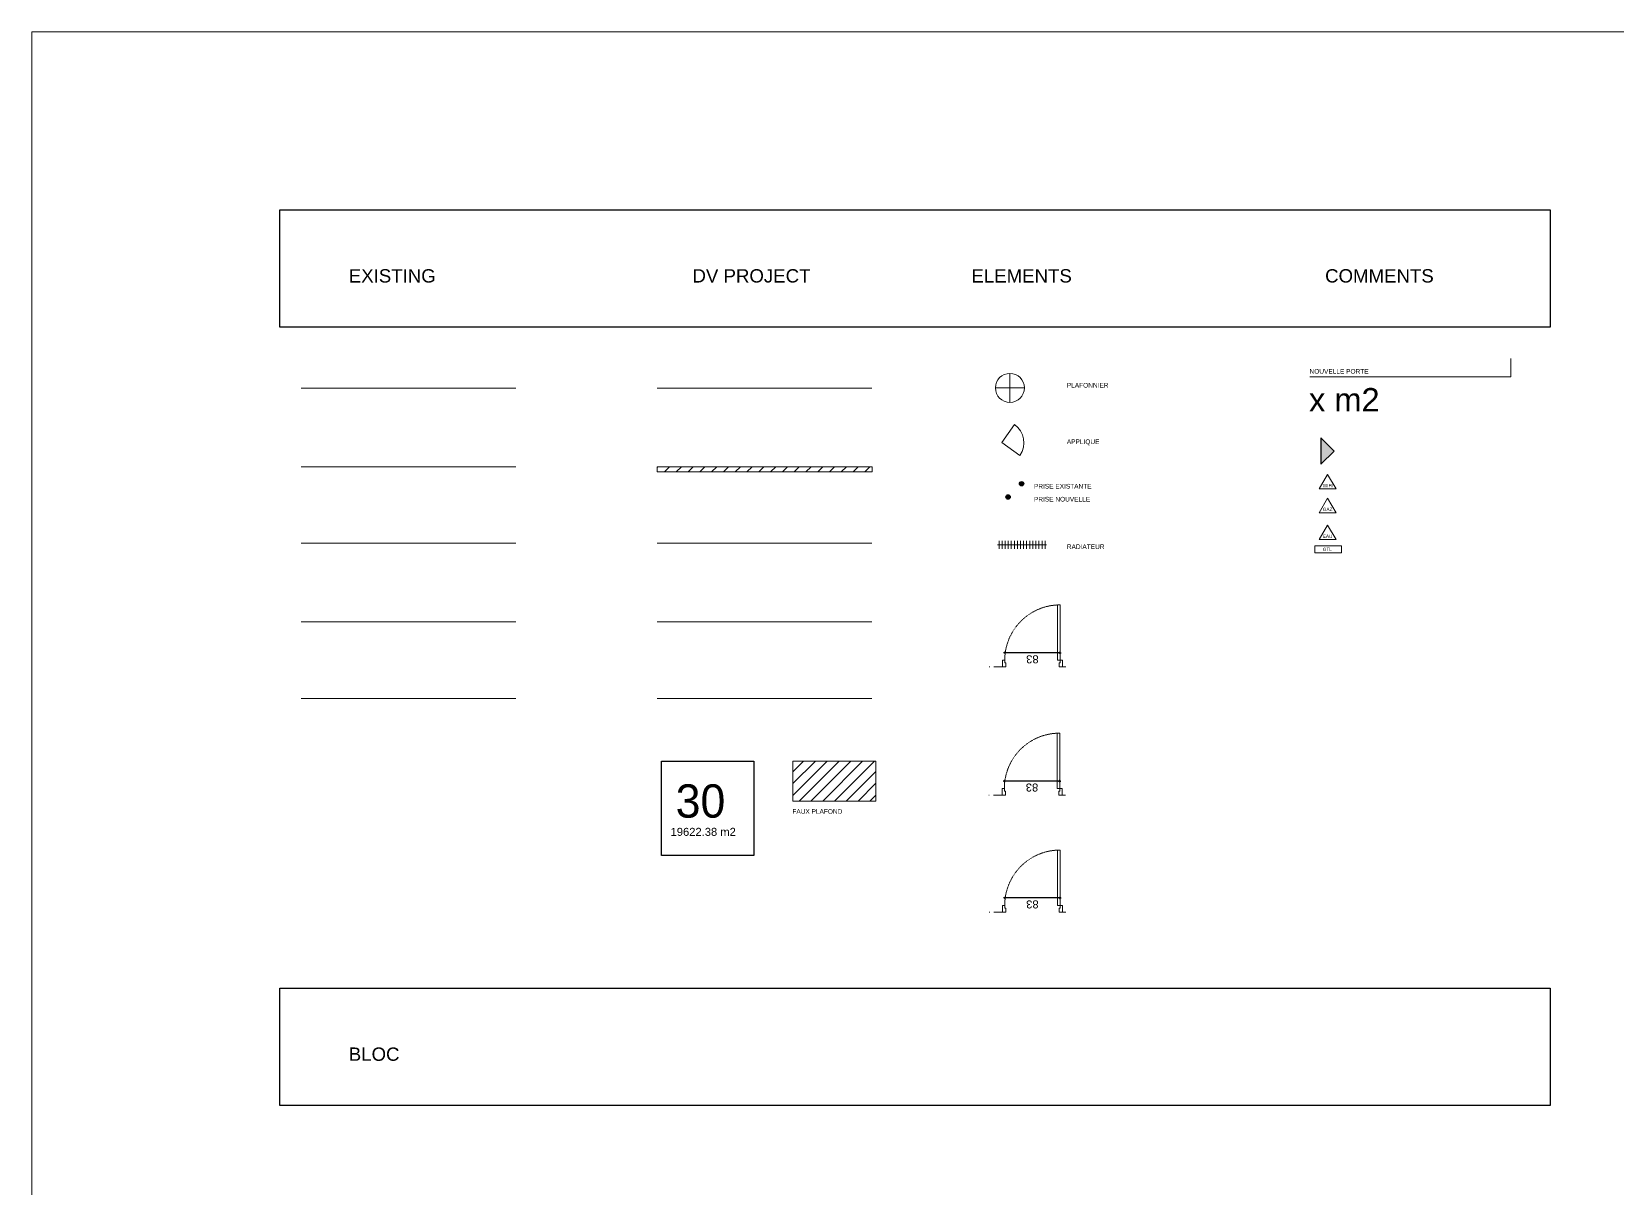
# Model space of a CAD drawing. Header units: millimetres. Extents: x -14819 to 43195, y -10328 to 20814.
# Drawn here: x 13033 to 15411, y 18263 to 19998 of the extents above; entities that cross this region are included whole.
import ezdxf
from ezdxf.enums import TextEntityAlignment as Align

# ---------------------------------------------------------------- set-up
doc = ezdxf.new("R2010")
doc.units = ezdxf.units.MM
doc.set_wipeout_variables(frame=1)
doc.header["$PDMODE"] = 3
doc.linetypes.add('CACHE2', pattern=[0.1875, 0.125, -0.0625])
doc.linetypes.add('CACHEX2', pattern=[19.05, 12.7, -6.35])
for name, color, linetype in [('DEMOLISH', 51, 'Continuous'), ('DV_Annotation', 8, 'Continuous'), ('DV_Bulkhead', 40, 'Continuous'), ('DV_Ceilings', 8, 'Continuous'), ('DV_Dimensionss', 7, 'Continuous'), ('DV_Doors', 20, 'Continuous'), ('DV_Electricity', 10, 'Continuous'), ('DV_Plumbery', 160, 'Continuous'), ('DV_Text', 10, 'Continuous'), ('DV_Walls', 40, 'Continuous'), ('EX_Dimensions', 7, 'Continuous'), ('EX_Doors', 254, 'Continuous'), ('EX_Electricity', 254, 'Continuous'), ('EX_Plumbery', 254, 'Continuous'), ('EX_Walls', 255, 'Continuous'), ('EX_Windows', 255, 'Continuous')]:
    doc.layers.add(name, color=color, linetype=linetype)
doc.layers.add('DV_Info', color=20, linetype='Continuous', lineweight=15)
doc.layers.add('DV_Surface', color=241, linetype='Continuous', plot=False)
doc.styles.add('DESIGNATION', font='arial.ttf', dxfattribs={"height": 0.1})
doc.styles.get("Standard").update_dxf_attribs({"font": 'arial.ttf'})
doc.dimstyles.new('AD-50-INT', dxfattribs={"dimscale": 0.6, "dimtxt": 20, "dimasz": 0.7, "dimexe": 0.18, "dimexo": 0.0625, "dimgap": 6, "dimtad": 1, "dimtoh": 1, "dimdec": 1, "dimzin": 12, "dimdsep": 46, "dimtxsty": 'Standard', "dimblk1": 'OB', "dimblk2": 'OB', "dimsah": 1, "dimcen": -9, "dimse1": 1, "dimse2": 1, "dimclrd": 256, "dimclre": 256, "dimclrt": 256, "dimadec": 0, "dimazin": 0, "dimtfac": 1, "dimtdec": 3, "dimtofl": 0, "dimtmove": 0, "dimatfit": 3, "dimldrblk": 'OB', "dimfxl": 1, "dimtolj": 1, "dimtzin": 0, "dimarcsym": 0})

# ---------------------------------------------------------------- blocks, each defined once
blk = doc.blocks.new('elec applique')
at = {"lineweight": 5}
for points in [[(-0.1033, 0), (0, 0)], [(0, -0.1033), (0, 0)]]:
    blk.add_lwpolyline(points, dxfattribs=at)
blk.add_arc((0, 0), 0.1033, 180, 270, dxfattribs=at)
blk = doc.blocks.new('suspension')
at = {"layer": 'DV_Electricity', "lineweight": 5}
for points in [[(-0.218, 0.001), (0.218, 0.001)], [(0, 0.219), (0, -0.219)]]:
    blk.add_lwpolyline(points, dxfattribs=at)
blk.add_circle((0, 0.001), 0.218, dxfattribs=at)
blk = doc.blocks.new('entrance')
h = blk.add_hatch(color=256)
h.dxf.hatch_style = 1
h.paths.add_polyline_path([(-0.2, 0.198), (-0.2, -0.195), (0, 0)])
blk.add_lwpolyline([(-0.2, 0.198), (-0.2, -0.195), (0, 0), (-0.2, 0.198)])
blk = doc.blocks.new('Prise elec')
at = {"lineweight": 30, "transparency": 33554687}
h = blk.add_hatch(color=256, dxfattribs=at)
h.dxf.hatch_style = 1
edge = h.paths.add_edge_path()
edge.add_arc((0, 0), 3.3, 0, 360)
at = {"lineweight": 30}
blk.add_circle((0, 0), 3.3, dxfattribs=at)
blk = doc.blocks.new('elec existant')
at = {"layer": 'DV_Annotation', "lineweight": 30, "transparency": 33554687}
h = blk.add_hatch(color=256, dxfattribs=at)
h.dxf.hatch_style = 1
edge = h.paths.add_edge_path()
edge.add_arc((0, 0), 3.3, 0, 360)
at = {"lineweight": 30}
blk.add_circle((0, 0), 3.3, dxfattribs=at)
blk = doc.blocks.new('OB')
for p, q in [((-15, 0), (15, 0)), ((0, -15), (0, 15))]:
    blk.add_line(p, q)
at = {"const_width": 0.5}
blk.add_lwpolyline([(-11, -11), (11, 11)], dxfattribs=at)
blk = doc.blocks.new('*D938')
at = {"layer": 'Defpoints', "color": 0, "transparency": 16777216}
for p in [(-6.5, -3), (76.5, -3), (76.5, -18.2)]:
    blk.add_point(p, dxfattribs=at)
at = {"layer": 'DV_Annotation', "lineweight": -2, "transparency": 16777216}
blk.add_line((-6.4, -18.2), (76.4, -18.2), dxfattribs=at)
at = {"layer": 'DV_Annotation', "lineweight": -2, "transparency": 16777216, "xscale": 0.12, "yscale": 0.12, "zscale": 0.12, "rotation": 180}
blk.add_blockref('OB', (-6.5, -18.2), dxfattribs=at)
at = {"layer": 'DV_Annotation', "lineweight": -2, "transparency": 16777216, "xscale": 0.12, "yscale": 0.12, "zscale": 0.12}
blk.add_blockref('OB', (76.5, -18.2), dxfattribs=at)
at = {"layer": 'DV_Annotation', "lineweight": 5, "transparency": 16777216, "insert": (35, -8.5), "char_height": 12, "attachment_point": 5}
blk.add_mtext('\\A1;83', dxfattribs=at)
blk = doc.blocks.new('HEAT')
at = {"lineweight": 5}
for p, q in [((42695, 6819), (42695, 6859)), ((42710.1, 6819), (42710.1, 6859)), ((42725.1, 6819), (42725.1, 6859)), ((42740.2, 6819), (42740.2, 6859)), ((42755.3, 6819), (42755.3, 6859)), ((42770.4, 6819), (42770.4, 6859)), ((42785.5, 6819), (42785.5, 6859)), ((42800.5, 6819), (42800.5, 6859)), ((42815.6, 6819), (42815.6, 6859)), ((42830.7, 6819), (42830.7, 6859)), ((42845.8, 6819), (42845.8, 6859)), ((42860.9, 6819), (42860.9, 6859)), ((42875.9, 6819), (42875.9, 6859)), ((42891, 6819), (42891, 6859)), ((42906.1, 6819), (42906.1, 6859)), ((42921.2, 6819), (42921.2, 6859)), ((42687.4, 6839), (42928.7, 6839))]:
    blk.add_line(p, q, dxfattribs=at)
blk.add_lwpolyline([(42687.4, 6839), (42928.7, 6839)], dxfattribs=at)
blk = doc.blocks.new('GTL')
at = {"lineweight": 5}
blk.add_lwpolyline([(0, 0.106), (0.399, 0.106), (0.399, 0), (0, 0)], close=True, dxfattribs=at)
at = {"lineweight": 5, "insert": (0.12, 0.077), "char_height": 0.05, "attachment_point": 1}
blk.add_mtext_dynamic_manual_height_columns('GTL', width=0.78081, gutter_width=1, heights=[0], dxfattribs=at)
blk = doc.blocks.new('Arrivée eau')
at = {"lineweight": 15}
blk.add_lwpolyline([(-0.127, -0.219), (0, 0), (0.127, -0.219), (-0.127, -0.219)], dxfattribs=at)
at = {"lineweight": 5, "insert": (-0.071, -0.142), "char_height": 0.05, "attachment_point": 1}
blk.add_mtext_dynamic_manual_height_columns('EAU', width=0.78081, gutter_width=1, heights=[0], dxfattribs=at)
blk = doc.blocks.new('Arrivée gaz')
at = {"lineweight": 15}
blk.add_lwpolyline([(-0.127, -0.219), (0, 0), (0.127, -0.219), (-0.127, -0.219)], dxfattribs=at)
at = {"lineweight": 5, "insert": (-0.071, -0.142), "char_height": 0.05, "attachment_point": 1}
blk.add_mtext_dynamic_manual_height_columns('GAZ', width=0.78081, gutter_width=1, heights=[0], dxfattribs=at)
blk = doc.blocks.new('Wifi')
at = {"lineweight": 15}
blk.add_lwpolyline([(-0.127, -0.219), (0, 0), (0.127, -0.219), (-0.127, -0.219)], dxfattribs=at)
at = {"lineweight": 5, "insert": (-0.071, -0.142), "char_height": 0.05, "attachment_point": 1}
blk.add_mtext_dynamic_manual_height_columns('WIFI', width=0.78081, gutter_width=1, heights=[0], dxfattribs=at)
blk = doc.blocks.new('*U937')
at = {"lineweight": 5}
blk.add_wipeout([(75, 5), (80, 3), (80, -7), (75, -9), (-5, -9), (-10, -7), (-10, 3), (-5, 5)], dxfattribs=at)
at = {"linetype": 'CACHEX2', "lineweight": 5}
for p, q in [((-10, 3), (-15, 3)), ((80, 3), (100, 3))]:
    blk.add_line(p, q, dxfattribs=at)
at = {"lineweight": 5}
blk.add_line((-6.5, -7), (-6.5, -90), dxfattribs=at)
for points in [[(-6.5, -3), (-6.5, -7), (-10, -7), (-10, 3), (-5, 3), (-5, -3), (-6.5, -3)], [(76.5, -3), (76.5, -7), (80, -7), (80, 3), (75, 3), (75, -3), (76.5, -3)], [(-6.5, -7), (-6.5, -90), (-2.5, -90), (-2.5, -7), (-6.5, -7)]]:
    blk.add_lwpolyline(points, dxfattribs=at)
at = {"linetype": 'CACHE2', "lineweight": 5, "ltscale": 0.5}
blk.add_arc((-6.5, -7), 83, 270, 360, dxfattribs=at)
at = {"layer": 'DV_Annotation', "lineweight": 5}
dim = blk.add_linear_dim(base=(76.5, -18.2), p1=(-6.5, -3), p2=(76.5, -3), dimstyle='AD-50-INT', override={"dimasz": 0.2}, dxfattribs=at)
dim.commit()
dim.dimension.update_dxf_attribs({"geometry": '*D938', "text_midpoint": (35, -8.47)})

msp = doc.modelspace()

# ---------------------------------------------------------------- hatches: boundary and pattern name
at = {"layer": 'DV_Bulkhead', "lineweight": 5}
h = msp.add_hatch(dxfattribs=at)
h.set_pattern_fill('ANSI31', color=256, scale=100)
h.set_pattern_definition([(45, (10757.691, 18146.196), (-8.838835, 8.838835), [])])
h.paths.add_polyline_path([(13970.86, 19345.28), (14293.54, 19345.28), (14293.54, 19337.57), (13970.86, 19337.57)])
at = {"layer": 'DV_Ceilings', "lineweight": 5}
h = msp.add_hatch(dxfattribs=at)
h.set_pattern_fill('ANSI31', color=256, scale=100)
h.set_pattern_definition([(45, (10763.159, 17685.768), (-8.838835, 8.838835), [])])
h.paths.add_polyline_path([(14174.67, 18903.64), (14299.01, 18903.64), (14299.01, 18843.83), (14174.67, 18843.83)])

# ---------------------------------------------------------------- linework, layer by layer
for points in [[(13404.83, 19730.74), (15310.44, 19730.74), (15310.44, 19554.62), (13404.83, 19554.62)], [(13404.83, 18563.12), (15310.44, 18563.12), (15310.44, 18387), (13404.83, 18387)]]:
    msp.add_lwpolyline(points, close=True)
at = {"layer": 'DV_Annotation', "color": 251, "lineweight": 5, "true_color": 0x636466}
msp.add_lwpolyline([(14950.16, 19480.21), (15251.32, 19480.37), (15251.32, 19507.95)], dxfattribs=at)
at = {"layer": 'DV_Annotation', "lineweight": 5}
msp.add_lwpolyline([(13970.86, 19112.55), (14293.01, 19112.55)], dxfattribs=at)
at = {"layer": 'DV_Bulkhead', "lineweight": 5}
msp.add_lwpolyline([(13970.86, 19345.28), (14293.54, 19345.28), (14293.54, 19337.57), (13970.86, 19337.57)], close=True, dxfattribs=at)
at = {"layer": 'DV_Ceilings', "lineweight": 5}
msp.add_lwpolyline([(14174.67, 18903.64), (14299.01, 18903.64), (14299.01, 18843.83), (14174.67, 18843.83)], close=True, dxfattribs=at)
at = {"layer": 'DV_Dimensionss', "lineweight": 5}
msp.add_lwpolyline([(13970.86, 19463.23), (14293.01, 19463.23)], dxfattribs=at)
at = {"layer": 'DV_Plumbery', "lineweight": 5}
msp.add_lwpolyline([(13970.86, 19230.51), (14293.01, 19230.51)], dxfattribs=at)
at = {"layer": 'DV_Surface'}
msp.add_lwpolyline([(13977.6, 18903.64), (14116.05, 18903.64), (14116.05, 18761.91), (13977.6, 18761.91)], close=True, dxfattribs=at)
at = {"layer": 'DV_Walls', "lineweight": 9}
msp.add_lwpolyline([(13970.86, 18997.78), (14293.01, 18997.78)], dxfattribs=at)
at = {"layer": 'EX_Dimensions', "lineweight": 5}
msp.add_lwpolyline([(13437.02, 19463.23), (13759.18, 19463.23)], dxfattribs=at)
at = {"layer": 'EX_Electricity', "lineweight": 5}
msp.add_lwpolyline([(13437.02, 19345.28), (13759.18, 19345.28)], dxfattribs=at)
at = {"layer": 'EX_Plumbery', "lineweight": 5}
msp.add_lwpolyline([(13437.02, 19230.51), (13759.18, 19230.51)], dxfattribs=at)
at = {"layer": 'EX_Walls', "lineweight": 9}
msp.add_lwpolyline([(13437.02, 19112.55), (13759.18, 19112.55)], dxfattribs=at)
at = {"layer": 'EX_Windows', "lineweight": 5}
msp.add_lwpolyline([(13437.02, 18997.78), (13759.18, 18997.78)], dxfattribs=at)

# ---------------------------------------------------------------- block references
at = {"xscale": 100, "yscale": 100, "zscale": 100}
msp.add_blockref('suspension', (14500.13, 19463.52), dxfattribs=at)
at = {"layer": 'DEMOLISH', "rotation": 179.9998895783882}
msp.add_blockref('*U937', (14568.85, 18680.31), dxfattribs=at)
at = {"layer": 'DV_Doors', "xscale": 100, "yscale": 100, "zscale": 100}
msp.add_blockref('entrance', (14986.42, 19368.77), dxfattribs=at)
at = {"layer": 'DV_Doors', "rotation": 179.9998895783882}
msp.add_blockref('*U937', (14568.85, 19048.06), dxfattribs=at)
at = {"layer": 'DV_Electricity', "xscale": 321.699520606028, "yscale": 321.699520606028, "zscale": 321.699520606028, "rotation": 144.9128146986124}
msp.add_blockref('elec applique', (14487.98, 19381.55), dxfattribs=at)
at = {"layer": 'DV_Electricity', "lineweight": 30}
msp.add_blockref('Prise elec', (14497.34, 19299.93), dxfattribs=at)
at = {"layer": 'DV_Electricity', "xscale": 0.3054312590192794, "yscale": 0.3054312590192794, "zscale": 0.3054312590192794}
msp.add_blockref('HEAT', (1443.38, 17139.31), dxfattribs=at)
at = {"layer": 'DV_Electricity', "lineweight": 5, "xscale": 100, "yscale": 100, "zscale": 100}
msp.add_blockref('GTL', (14957.43, 19216.07), dxfattribs=at)
at = {"layer": 'DV_Info', "lineweight": 5, "xscale": 100, "yscale": 100, "zscale": 100}
for name, p in [('Wifi', (14976.53, 19333.87)), ('Arrivée gaz', (14976.53, 19298)), ('Arrivée eau', (14976.53, 19257.85))]:
    msp.add_blockref(name, p, dxfattribs=at)
at = {"layer": 'EX_Doors', "rotation": 179.9998895783882}
msp.add_blockref('*U937', (14568.24, 18855.69), dxfattribs=at)
at = {"layer": 'EX_Electricity', "lineweight": 30}
msp.add_blockref('elec existant', (14517.55, 19319.82), dxfattribs=at)

# ---------------------------------------------------------------- texts
at = {"char_height": 20, "attachment_point": 1}
for s, insert in [('EXISTING', (13508.44, 19641.73)), ('DV PROJECT', (14023.98, 19641.73)), ('ELEMENTS', (14442.39, 19641.73)), ('COMMENTS', (14972.88, 19641.73)), ('BLOC', (13508.44, 18474.1))]:
    msp.add_mtext_dynamic_manual_height_columns(s, width=386.0338, gutter_width=100, heights=[0], dxfattribs=dict(at, insert=insert))
at = {"layer": 'DV_Annotation', "color": 251, "true_color": 0x636466}
for s, insert, char_height, width, attachment_point in [('NOUVELLE PORTE', (14949.53, 19491.99), 7, 145.8395, 1), ('PLAFONNIER', (14585.48, 19471.1), 7, 145.8395, 1), ('\\pxql;x m2', (15436.66, 19463.37), 35, 487.9258, 3), ('APPLIQUE', (14585.48, 19386.37), 7, 145.8395, 1), ('PRISE EXISTANTE', (14536.19, 19319.62), 7, 145.8395, 1), ('PRISE NOUVELLE', (14536.19, 19300.17), 7, 145.8395, 1), ('RADIATEUR', (14585.48, 19228.93), 7, 145.8395, 1), ('FAUX PLAFOND', (14173.8, 18831.7), 7, 145.8395, 1)]:
    msp.add_mtext(s, dxfattribs=dict(at, insert=insert, char_height=char_height, width=width, attachment_point=attachment_point))
at = {"layer": 'DV_Text', "style": 'DESIGNATION'}
msp.add_text('19622.38 m2', height=12, dxfattribs=at).set_placement((14040.07, 18797.62), align=Align.MIDDLE_CENTER)
at = {"layer": 'DV_Text', "insert": (13998.83, 18868.9), "char_height": 50, "width": 82.236, "attachment_point": 1}
msp.add_mtext('{\\fDM Sans|b0|i0|c0|p0;\\C10;30}', dxfattribs=at)

# ---------------------------------------------------------------- next in the draw order: linework, layer by layer
at = {"lineweight": 5}
msp.add_lwpolyline([(13032.85, 19998), (15857.64, 19998), (15857.64, 16586.41), (13032.85, 16586.41)], close=True, dxfattribs=at)

doc.saveas('drawing.dxf')
